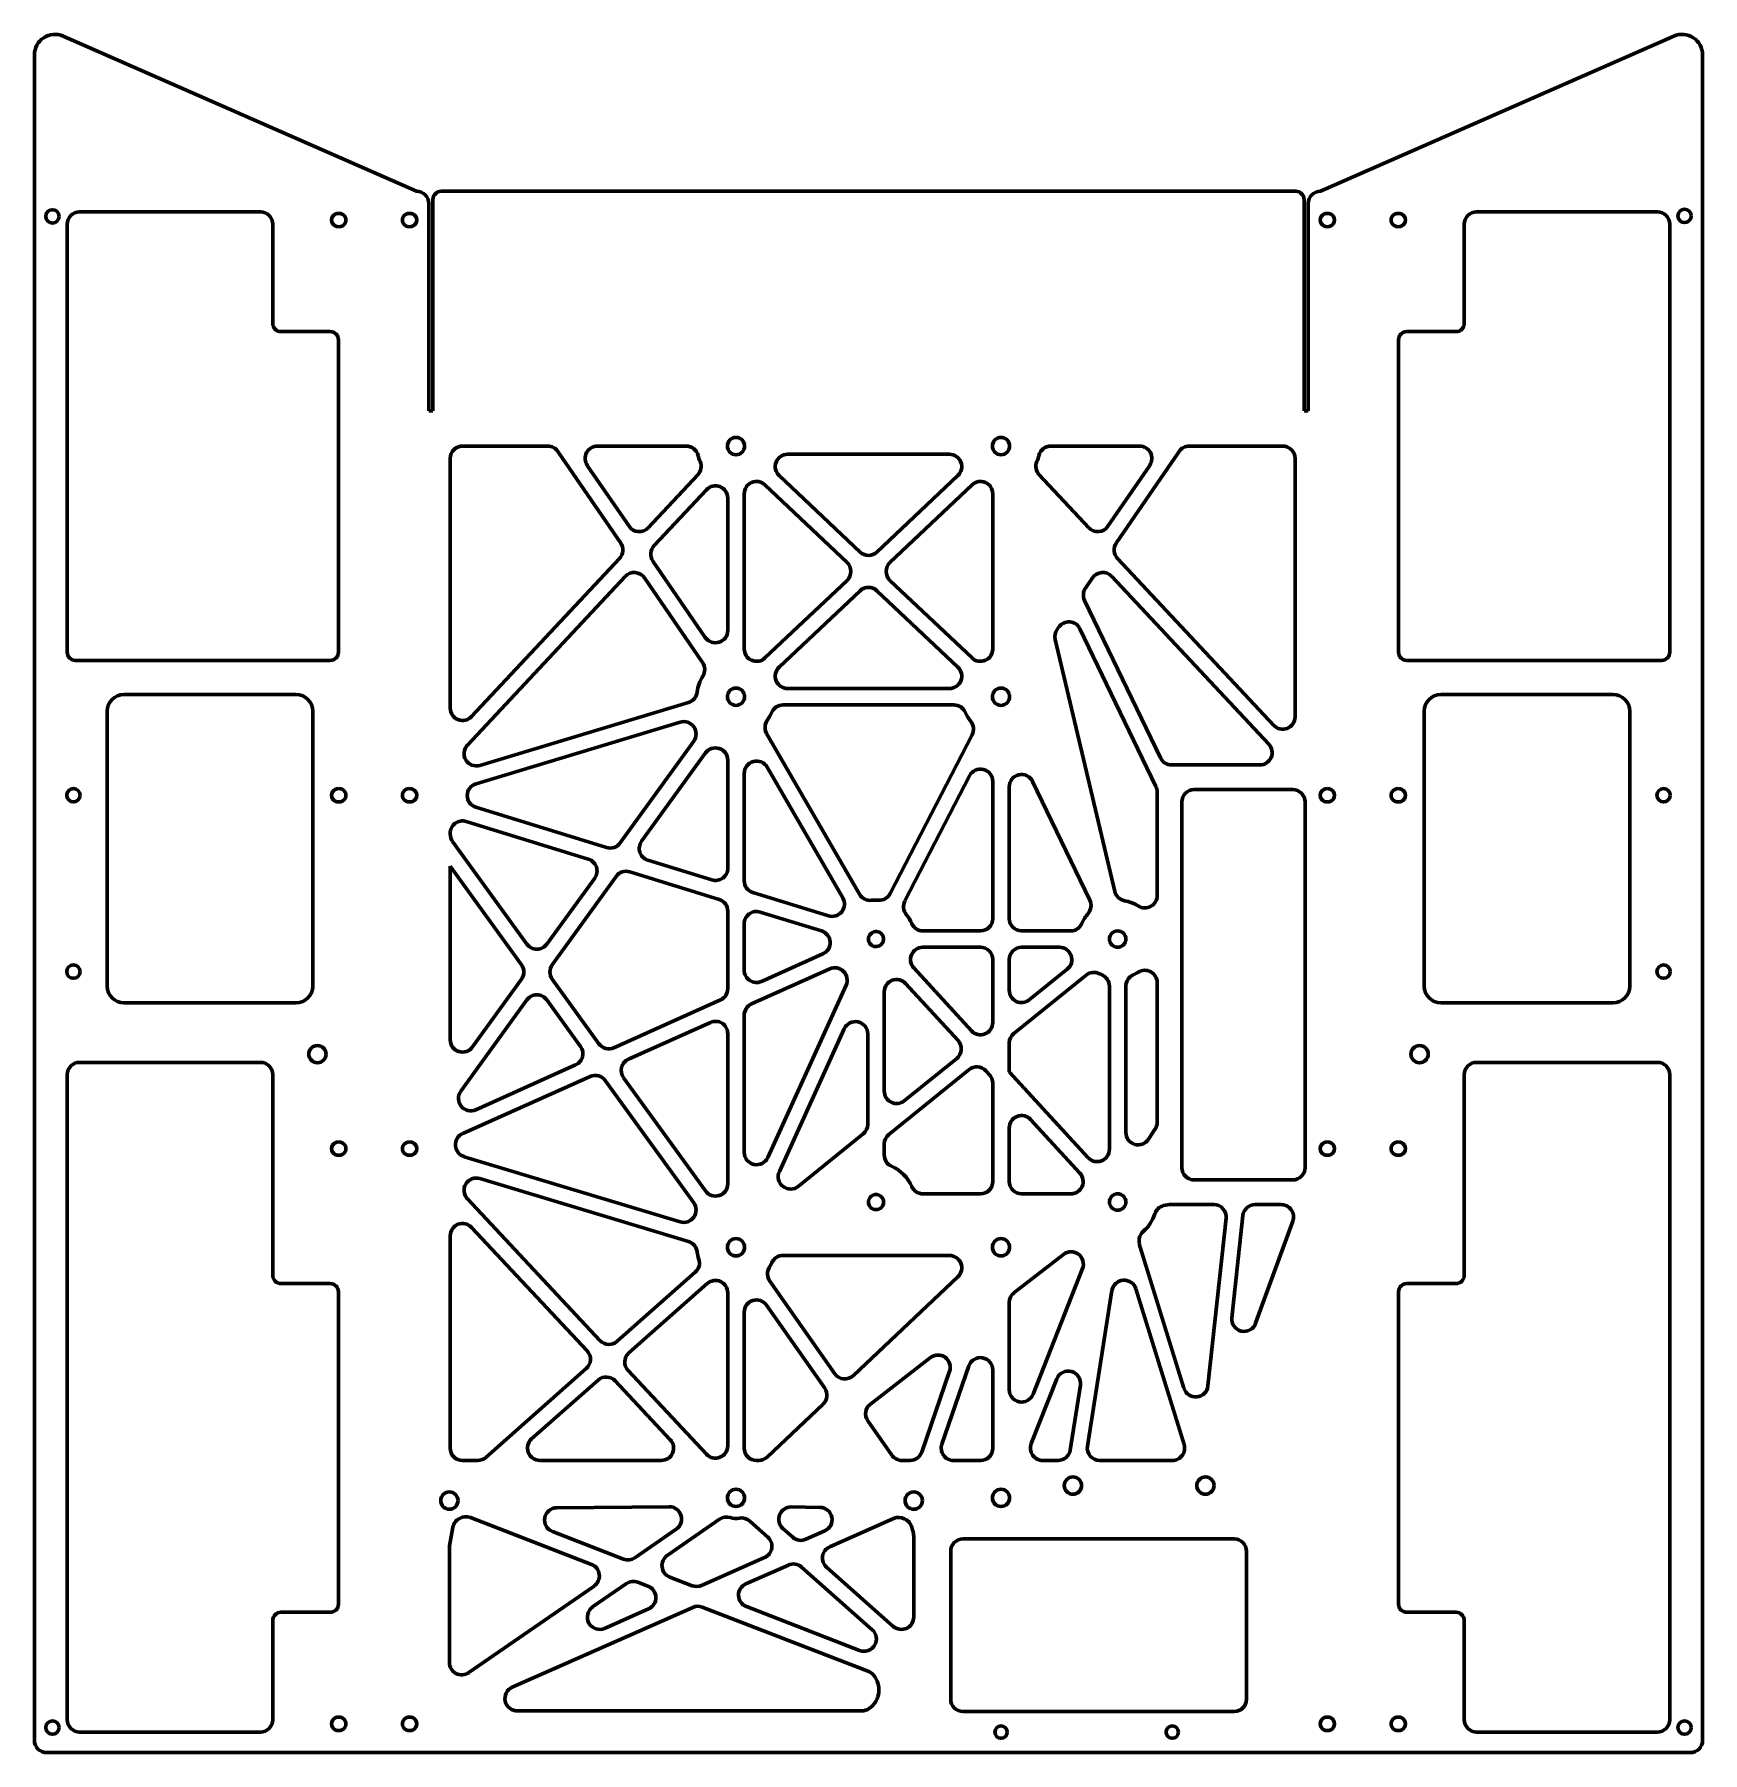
# Model space of a CAD drawing. Header units: millimetres. Extents: x 324 to 730, y -42 to 376.
import ezdxf

# ---------------------------------------------------------------- set-up
doc = ezdxf.new("R2010")
doc.units = ezdxf.units.MM
doc.linetypes.add('K5LT_BASIC', pattern=[0])
doc.layers.add('Системный слой (1)', color=251, linetype='Continuous', true_color=0x6c6c6c)

msp = doc.modelspace()

# ---------------------------------------------------------------- linework, layer by layer
at = {"layer": 'Системный слой (1)', "color": 143, "linetype": 'K5LT_BASIC', "lineweight": 60, "true_color": 0x33acca}
for p, q in [((417.15, 338.02), (331.16, 375.79)), ((723.14, 375.79), (637.15, 338.02)), ((324.15, 371.22), (324.15, -38.98)), ((730.15, -38.98), (730.15, 371.22)), ((420.15, 284.61), (420.15, 335.02)), ((421.15, 336.02), (421.15, 284.61)), ((631.15, 338.02), (423.15, 338.02)), ((633.15, 284.61), (633.15, 336.02)), ((634.15, 335.02), (634.15, 284.61)), ((335.15, 333.02), (379.15, 333.02)), ((675.15, 333.02), (719.15, 333.02)), ((332.15, 225.86), (332.15, 330.02)), ((382.15, 330.02), (382.15, 305.86)), ((672.15, 305.86), (672.15, 330.02)), ((722.15, 330.02), (722.15, 225.86)), ((384.15, 303.86), (396.15, 303.86)), ((398.15, 301.86), (398.15, 225.86)), ((656.15, 225.86), (656.15, 301.86)), ((658.15, 303.86), (670.15, 303.86)), ((421.15, 284.61), (420.15, 284.61)), ((634.15, 284.61), (633.15, 284.61)), ((425.35, 212.22), (425.35, 273.01)), ((428.35, 276.01), (449.07, 276.01)), ((451.54, 274.71), (466.84, 252.4)), ((461.19, 276.01), (482.77, 276.01)), ((507.46, 274.01), (546.84, 274.01)), ((571.54, 276.01), (593.11, 276.01)), ((587.46, 252.4), (602.76, 274.71)), ((605.23, 276.01), (627.95, 276.01)), ((630.95, 273.01), (630.95, 210.09)), ((468.89, 256.48), (458.72, 271.31)), ((485.61, 269.01), (473.55, 256.13)), ((525.09, 250.21), (505.4, 268.83)), ((548.9, 268.83), (529.21, 250.21)), ((580.75, 256.13), (568.69, 269.01)), ((595.58, 271.31), (585.41, 256.48)), ((474.96, 251.78), (487.71, 265.4)), ((496.9, 226.62), (496.9, 264.4)), ((501.96, 266.58), (521.93, 247.69)), ((532.37, 247.69), (552.34, 266.58)), ((557.4, 264.4), (557.4, 226.62)), ((492.9, 263.35), (492.9, 231.14)), ((466.55, 248.65), (430.54, 210.17)), ((487.43, 229.45), (474.68, 248.03)), ((625.76, 208.04), (587.75, 248.65)), ((429.52, 203.22), (467.97, 244.3)), ((472.63, 243.95), (486.77, 223.33)), ((521.93, 243.33), (501.96, 224.44)), ((552.34, 224.44), (532.37, 243.33)), ((579.95, 241.44), (581.67, 243.95)), ((586.33, 244.3), (624.57, 203.45)), ((505.4, 222.19), (525.09, 240.81)), ((529.21, 240.81), (548.9, 222.19)), ((598.21, 200.1), (579.72, 238.45)), ((573.03, 231.35), (573.43, 231.94)), ((578.61, 231.54), (597.1, 193.17)), ((587.09, 167.63), (572.58, 228.96)), ((396.15, 223.86), (334.15, 223.86)), ((720.15, 223.86), (658.15, 223.86)), ((345.9, 215.52), (387.9, 215.52)), ((483.35, 213.62), (432.57, 198.3)), ((546.84, 217.01), (507.46, 217.01)), ((666.4, 215.52), (708.4, 215.52)), ((341.9, 144.52), (341.9, 211.52)), ((391.9, 211.52), (391.9, 144.52)), ((506.36, 213.01), (547.94, 213.01)), ((662.4, 144.52), (662.4, 211.52)), ((712.4, 211.52), (712.4, 144.52)), ((431.64, 193.84), (481.31, 208.82)), ((524.98, 166.94), (502.36, 206.09)), ((552.37, 205.74), (532.45, 167.12)), ((484.61, 204.19), (466.7, 179.42)), ((471.93, 179.83), (487.47, 201.32)), ((492.9, 199.56), (492.9, 173.29)), ((502.5, 197.86), (520.87, 166.05)), ((622.38, 198.4), (600.91, 198.4)), ((496.9, 170.21), (496.9, 196.36)), ((536, 165.29), (551.73, 195.78)), ((557.4, 194.41), (557.4, 161.02)), ((561.4, 161.02), (561.4, 193.08)), ((567.1, 194.38), (581.01, 165.48)), ((606.4, 192.4), (630.4, 192.4)), ((597.4, 191.87), (597.4, 166.62)), ((603.4, 100.4), (603.4, 189.4)), ((633.4, 189.4), (633.4, 100.4)), ((429.24, 184.65), (458.96, 175.49)), ((463.38, 178.32), (431.62, 188.1)), ((425.35, 181.57), (425.35, 181.78)), ((444.02, 154.79), (425.92, 179.81)), ((425.35, 131.52), (425.35, 173.77)), ((425.35, 173.77), (442.71, 149.77)), ((469.05, 172.38), (490.78, 165.69)), ((489.02, 170.42), (473.48, 175.21)), ((460.51, 170.87), (448.88, 154.79)), ((450.19, 149.77), (465.74, 171.27)), ((517.39, 161.68), (499.02, 167.34)), ((492.9, 162.82), (492.9, 143.96)), ((496.9, 148.45), (496.9, 159.74)), ((500.78, 162.61), (515.71, 158.02)), ((527.15, 155.72), (527.15, 156.32)), ((554.4, 158.02), (540.43, 158.02)), ((576.32, 158.02), (564.4, 158.02)), ((516.05, 152.41), (501.13, 145.71)), ((540.36, 154.02), (554.4, 154.02)), ((557.4, 151.02), (557.4, 135.74)), ((561.4, 143.57), (561.4, 151.02)), ((564.4, 154.02), (573.63, 154.02)), ((498.67, 140.23), (517.72, 148.78)), ((552.19, 133.71), (538.15, 148.99)), ((562.52, 133.05), (580.12, 147.27)), ((575.51, 148.69), (566.29, 141.24)), ((442.71, 146.26), (430.78, 129.77)), ((461.54, 130.56), (450.19, 146.26)), ((521.68, 144.8), (502.63, 102.87)), ((530.98, 119), (530.98, 143.19)), ((536.18, 145.22), (548.94, 131.33)), ((585.78, 144.56), (585.78, 104.85)), ((589.78, 108.93), (589.78, 144.56)), ((597.4, 145.42), (597.4, 111.43)), ((387.9, 140.52), (345.9, 140.52)), ((427.93, 118.99), (444.02, 141.24)), ((448.88, 141.24), (457.09, 129.9)), ((491.13, 141.22), (465.2, 129.58)), ((708.4, 140.52), (666.4, 140.52)), ((468.73, 126.78), (488.67, 135.74)), ((496.9, 104.11), (496.9, 137.49)), ((505.46, 99.42), (521.24, 134.17)), ((492.9, 133), (492.9, 96.47)), ((526.98, 132.93), (526.98, 110.93)), ((561.4, 123.68), (561.4, 130.72)), ((335.15, 126.02), (379.15, 126.02)), ((548.62, 126.97), (535.86, 116.67)), ((675.15, 126.02), (719.15, 126.02)), ((332.15, -33.98), (332.15, 123.02)), ((382.15, 123.02), (382.15, 74.17)), ((428.39, 108.67), (459.41, 122.6)), ((455.88, 125.4), (431.59, 114.5)), ((463.07, 121.62), (484.61, 91.84)), ((487.47, 94.71), (467.52, 122.29)), ((532.09, 108.48), (551.63, 124.26)), ((555.72, 123.95), (556.61, 122.99)), ((580.57, 102.82), (561.4, 123.68)), ((672.15, 74.17), (672.15, 123.02)), ((722.15, 123.02), (722.15, -33.98)), ((557.4, 120.96), (557.4, 97.02)), ((561.4, 97.02), (561.4, 110.07)), ((566.61, 112.1), (578.6, 99.05)), ((596.92, 109.8), (595.29, 107.29)), ((525.86, 108.59), (510.07, 95.84)), ((530.98, 103.48), (530.98, 106.15)), ((481.31, 87.21), (428.75, 103.06)), ((432.57, 97.73), (483.35, 82.41)), ((630.4, 97.4), (606.4, 97.4)), ((461.8, 58.32), (429.52, 92.81)), ((554.4, 94.02), (540.43, 94.02)), ((576.39, 94.02), (564.4, 94.02)), ((600.91, 91.4), (611.18, 91.4)), ((614.16, 88.08), (609.76, 47.26)), ((615.57, 63.86), (618.26, 88.72)), ((621.24, 91.4), (627.59, 91.4)), ((425.35, 32.13), (425.35, 83.81)), ((430.54, 85.86), (458.68, 55.79)), ((630.41, 87.38), (621.37, 62.51)), ((603.91, 46.7), (593.27, 81.03)), ((506.36, 79.02), (546.84, 79.02)), ((562.56, 69.94), (574.61, 79.28)), ((579.24, 75.81), (567.19, 45.25)), ((384.15, 72.17), (396.15, 72.17)), ((484.99, 74.93), (465.98, 58.12)), ((468.84, 55.31), (487.91, 72.17)), ((518.94, 50.24), (503.12, 72.79)), ((548.9, 73.84), (523.46, 49.78)), ((658.15, 72.17), (670.15, 72.17)), ((398.15, 70.17), (398.15, -5.83)), ((492.9, 69.93), (492.9, 32.68)), ((561.4, 46.35), (561.4, 67.57)), ((580.44, 32.6), (586.4, 70.46)), ((592.23, 70.88), (603.96, 33.02)), ((656.15, -5.83), (656.15, 70.17)), ((496.9, 32.13), (496.9, 65.19)), ((502.36, 66.91), (516.51, 46.74)), ((458.48, 51.49), (434.04, 29.88)), ((487.71, 30.63), (468.63, 51.01)), ((527.61, 42.85), (542.21, 54.16)), ((546.88, 50.82), (540.11, 31.15)), ((545.01, 33.11), (551.56, 52.13)), ((557.4, 51.15), (557.4, 32.13)), ((445.16, 34.38), (461.34, 48.68)), ((465.52, 48.49), (478.91, 34.18)), ((566.76, 33.23), (572.97, 48.99)), ((578.72, 47.43), (576.24, 31.66)), ((516.11, 42.84), (502.49, 29.95)), ((532.85, 30.41), (526.99, 38.76)), ((432.05, 29.13), (428.35, 29.13)), ((476.72, 29.13), (447.15, 29.13)), ((500.43, 29.13), (499.9, 29.13)), ((537.27, 29.13), (535.31, 29.13)), ((554.4, 29.13), (547.85, 29.13)), ((573.28, 29.13), (569.55, 29.13)), ((601.09, 29.13), (583.4, 29.13)), ((451.27, 17.61), (478.63, 17.87)), ((508.35, 17.81), (515.34, 17.71)), ((425.2, 8.35), (426.01, 12.86)), ((430.25, 15.24), (459.74, 3.84)), ((478.17, 6.02), (490.9, 14.82)), ((498.25, 14.38), (502.65, 10.48)), ((508.72, 10.44), (506.31, 12.57)), ((517.72, 8.13), (533.26, 15)), ((537.72, 12.82), (538.07, 11.41)), ((467.52, 5.12), (450.22, 11.81)), ((480.36, 12.4), (470.31, 5.45)), ((516.51, 11.96), (511.93, 9.94)), ((538.16, 10.68), (538.16, -9)), ((550.15, 10.02), (616.15, 10.02)), ((425.15, -20.06), (425.15, 7.82)), ((501.87, 5.49), (486.54, -1.3)), ((547.15, -28.98), (547.15, 7.02)), ((619.15, 7.02), (619.15, -28.98)), ((484.24, -1.35), (478.8, 0.76)), ((497.3, -0.91), (507.67, 3.68)), ((510.87, 3.18), (528.06, -12.07)), ((533.17, -11.25), (516.95, 3.14)), ((460.36, -1.43), (429.86, -22.52)), ((460.02, -6.53), (468.23, -0.85)), ((471.02, -0.52), (473.48, -1.48)), ((396.15, -7.83), (384.15, -7.83)), ((440.45, -26.07), (484.37, -6.63)), ((473.61, -7.02), (462.94, -11.74)), ((486.67, -6.58), (527.2, -22.25)), ((524.99, -17.11), (497.43, -6.45)), ((670.15, -7.83), (658.15, -7.83)), ((382.15, -9.83), (382.15, -33.98)), ((672.15, -33.98), (672.15, -9.83)), ((525.55, -31.81), (441.8, -31.81)), ((616.15, -31.98), (550.15, -31.98)), ((379.15, -36.98), (335.15, -36.98)), ((719.15, -36.98), (675.15, -36.98)), ((327.15, -41.98), (727.15, -41.98))]:
    msp.add_line(p, q, dxfattribs=at)
for centre, radius in [((328.55, 331.92), 1.62), ((725.75, 332.02), 1.62), ((494.9, 276.01), 2.1), ((559.4, 276.01), 2.1), ((494.9, 215.01), 2.1), ((559.4, 215.01), 2.1), ((333.65, 191.02), 1.62), ((720.65, 191.02), 1.62), ((587.78, 156.02), 2), ((333.65, 148.1), 1.63), ((720.65, 148.1), 1.62), ((393.04, 128.02), 2.1), ((661.26, 128.02), 2.1), ((528.98, 92.02), 1.85), ((587.78, 92.02), 2), ((494.9, 81.02), 2.1), ((559.4, 81.02), 2.1), ((576.9, 23.02), 2.1), ((609.15, 23.02), 2.1), ((425.15, 19.36), 2.1), ((494.9, 20.02), 2.1), ((538.16, 19.36), 2.1), ((559.4, 20.02), 2.1), ((328.55, -35.88), 1.62), ((559.4, -36.98), 1.5), ((601.09, -36.98), 1.5), ((725.75, -35.88), 1.62)]:
    msp.add_circle(centre, radius, dxfattribs=at)
for centre, radius, start, end in [((329.15, 371.22), 5, 66.2825, 180), ((725.15, 371.22), 5, 0, 113.7175), ((417.15, 335.02), 3, 0, 90), ((423.15, 336.02), 2, 90, 180), ((631.15, 336.02), 2, 0, 90), ((637.15, 335.02), 3, 90, 180), ((335.15, 330.02), 3, 90, 180), ((379.15, 330.02), 3, 0, 90), ((398.1, 331.02), 1.62, 85.5883, 274.4117), ((398.35, 331.02), 1.63, 265.5883, 94.4117), ((415.35, 331.02), 1.63, 85.5883, 274.4117), ((415.6, 331.02), 1.62, 265.5883, 94.4117), ((638.7, 331.02), 1.62, 85.5883, 274.4117), ((638.95, 331.02), 1.62, 265.5883, 94.4117), ((655.95, 331.02), 1.62, 85.5883, 274.4117), ((656.2, 331.02), 1.62, 265.5883, 94.4117), ((675.15, 330.02), 3, 90, 180), ((719.15, 330.02), 3, 0, 90), ((384.15, 305.86), 2, 180, 270), ((670.15, 305.86), 2, 270, 0), ((396.15, 301.86), 2, 0, 90), ((658.15, 301.86), 2, 90, 180), ((428.35, 273.01), 3, 90, 180), ((449.07, 273.01), 3, 34.4389, 90), ((461.19, 273.01), 3, 90, 214.4389), ((482.77, 273.01), 3, 13.8865, 90), ((483.42, 271.06), 3, 316.8962, 23.318), ((494.9, 276.01), 9.5, 193.8865, 203.318), ((507.46, 271.01), 3, 90, 226.5975), ((546.84, 271.01), 3, 313.4025, 90), ((570.88, 271.06), 3, 156.682, 223.1038), ((559.4, 276.01), 9.5, 336.682, 346.1135), ((571.54, 273.01), 3, 90, 166.1135), ((593.11, 273.01), 3, 325.5611, 90), ((605.23, 273.01), 3, 90, 145.5611), ((627.95, 273.01), 3, 0, 90), ((489.9, 263.35), 3, 0, 136.8962), ((499.9, 264.4), 3, 46.5975, 180), ((554.4, 264.4), 3, 0, 133.4025), ((471.36, 258.18), 3, 214.4389, 316.8962), ((582.94, 258.18), 3, 223.1038, 325.5611), ((464.36, 250.7), 3, 316.8962, 34.4389), ((477.15, 249.73), 3, 136.8962, 214.4389), ((589.94, 250.7), 3, 145.5611, 223.1038), ((519.87, 245.51), 3, 313.4025, 46.5975), ((527.15, 252.39), 3, 226.5975, 313.4025), ((534.43, 245.51), 3, 133.4025, 226.5975), ((470.16, 242.25), 3, 34.4389, 136.8962), ((584.14, 242.25), 3, 43.1038, 145.5611), ((527.15, 238.63), 3, 46.5975, 133.4025), ((582.43, 239.75), 3, 145.5611, 205.7311), ((489.9, 231.14), 3, 214.4389, 0), ((575.5, 229.65), 3, 145.5611, 193.305), ((575.91, 230.24), 3, 25.7311, 145.5611), ((334.15, 225.86), 2, 180, 270), ((396.15, 225.86), 2, 270, 0), ((499.9, 226.62), 3, 180, 313.4025), ((554.4, 226.62), 3, 226.5975, 0), ((658.15, 225.86), 2, 180, 270), ((720.15, 225.86), 2, 270, 0), ((484.3, 221.63), 3, 328.0171, 34.4389), ((507.46, 220.01), 3, 133.4025, 270), ((546.84, 220.01), 3, 270, 46.5975), ((494.9, 215.01), 9.5, 148.0171, 173.207), ((345.9, 211.52), 4, 90, 180), ((387.9, 211.52), 4, 0, 90), ((482.49, 216.49), 3, 286.7852, 353.207), ((666.4, 211.52), 4, 90, 180), ((708.4, 211.52), 4, 0, 90), ((428.35, 212.22), 3, 180, 316.8962), ((504.96, 207.59), 3, 143.5914, 210.0132), ((494.9, 215.01), 9.5, 323.5914, 336.4218), ((506.36, 210.01), 3, 90, 156.4218), ((547.94, 210.01), 3, 23.5782, 90), ((559.4, 215.01), 9.5, 203.5782, 219.138), ((627.95, 210.09), 3, 223.1038, 0), ((482.18, 205.95), 3, 324.1259, 106.7852), ((549.71, 207.12), 3, 332.7162, 39.138), ((431.71, 201.17), 3, 136.8962, 286.7852), ((489.9, 199.56), 3, 0, 144.1259), ((622.38, 201.4), 3, 270, 43.1038), ((499.9, 196.36), 3, 30.0132, 180), ((554.4, 194.41), 3, 0, 152.7162), ((600.91, 201.4), 3, 205.7311, 270), ((398.1, 191.02), 1.62, 85.5883, 274.4117), ((398.35, 191.02), 1.63, 265.5883, 94.4117), ((415.35, 191.02), 1.63, 85.5883, 274.4117), ((415.6, 191.02), 1.62, 265.5883, 94.4117), ((432.5, 190.97), 3, 106.7852, 252.8818), ((564.4, 193.08), 3, 25.6889, 180), ((594.4, 191.87), 3, 0, 25.7311), ((606.4, 189.4), 3, 90, 180), ((630.4, 189.4), 3, 0, 90), ((638.7, 191.02), 1.62, 85.5883, 274.4117), ((638.95, 191.02), 1.62, 265.5883, 94.4117), ((655.95, 191.02), 1.62, 85.5883, 274.4117), ((656.2, 191.02), 1.62, 265.5883, 94.4117), ((428.35, 181.78), 3, 72.8818, 180), ((428.35, 181.57), 3, 180, 215.8741), ((474.36, 178.07), 3, 144.1259, 252.8818), ((464.27, 181.18), 3, 252.8818, 324.1259), ((458.08, 172.62), 3, 324.1259, 72.8818), ((468.17, 169.52), 3, 72.8818, 144.1259), ((489.9, 173.29), 3, 252.8818, 0), ((499.9, 170.21), 3, 180, 252.8818), ((590, 168.32), 3, 193.305, 259.7268), ((489.9, 162.82), 3, 0, 72.8818), ((518.28, 164.55), 3, 252.8818, 30.0132), ((527.57, 168.44), 3, 210.0132, 276.435), ((528.98, 156.02), 9.5, 86.2944, 96.435), ((529.78, 168.49), 3, 266.2944, 332.7162), ((538.67, 163.91), 3, 152.7162, 219.138), ((578.3, 164.18), 3, 319.267, 25.6889), ((587.78, 156.02), 9.5, 57.9945, 79.7268), ((594.4, 166.62), 3, 237.9945, 0), ((499.9, 159.74), 3, 72.8818, 180), ((528.98, 156.02), 9.5, 23.5782, 39.138), ((540.43, 161.02), 3, 203.5782, 270), ((554.4, 161.02), 3, 270, 0), ((564.4, 161.02), 3, 180, 270), ((576.32, 161.02), 3, 270, 336.4218), ((587.78, 156.02), 9.5, 139.267, 156.4218), ((446.45, 156.55), 3, 215.8741, 324.1259), ((514.82, 155.15), 3, 294.1758, 72.8818), ((528.98, 156.02), 1.85, 189.43, 170.57), ((540.36, 151.02), 3, 90, 222.5752), ((554.4, 151.02), 3, 0, 90), ((564.4, 151.02), 3, 90, 180), ((573.63, 151.02), 3, 308.9221, 90), ((440.28, 148.02), 3, 324.1259, 35.8741), ((452.62, 148.02), 3, 144.1259, 215.8741), ((499.9, 148.45), 3, 180, 294.1758), ((518.95, 146.04), 3, 335.5661, 114.1758), ((582, 144.93), 3, 62.5003, 128.9221), ((587.78, 156.02), 9.5, 242.5003, 246.4218), ((582.78, 144.56), 3, 0, 66.4218), ((592.78, 144.56), 3, 113.5782, 180), ((587.78, 156.02), 9.5, 293.5782, 302.0055), ((594.4, 145.42), 3, 0, 122.0055), ((345.9, 144.52), 4, 180, 270), ((387.9, 144.52), 4, 270, 0), ((446.45, 139.48), 3, 35.8741, 144.1259), ((489.9, 143.96), 3, 294.1758, 0), ((533.98, 143.19), 3, 42.5752, 180), ((564.4, 143.57), 3, 180, 308.9221), ((666.4, 144.52), 4, 180, 270), ((708.4, 144.52), 4, 270, 0), ((499.9, 137.49), 3, 114.1758, 180), ((489.9, 133), 3, 0, 114.1758), ((523.98, 132.93), 3, 0, 155.5661), ((554.4, 135.74), 3, 222.5752, 0), ((428.35, 131.52), 3, 180, 324.1259), ((454.65, 128.14), 3, 294.1758, 35.8741), ((463.97, 132.32), 3, 215.8741, 294.1758), ((546.73, 129.3), 3, 308.9221, 42.5752), ((564.4, 130.72), 3, 128.9221, 180), ((335.15, 123.02), 3, 90, 180), ((379.15, 123.02), 3, 0, 90), ((469.96, 124.05), 3, 114.1758, 215.8741), ((675.15, 123.02), 3, 90, 180), ((719.15, 123.02), 3, 0, 90), ((460.64, 119.86), 3, 35.8741, 114.1758), ((553.51, 121.92), 3, 42.5752, 128.9221), ((554.4, 120.96), 3, 0, 42.5752), ((430.36, 117.23), 3, 144.1259, 294.1758), ((533.98, 119), 3, 180, 308.9221), ((564.4, 110.07), 3, 42.5752, 180), ((523.98, 110.93), 3, 308.9221, 0), ((592.78, 108.93), 3, 180, 327.045), ((594.4, 111.43), 3, 327.045, 0), ((398.1, 105.02), 1.62, 85.5883, 274.4117), ((398.35, 105.02), 1.63, 265.5883, 94.4117), ((415.35, 105.02), 1.63, 85.5883, 274.4117), ((415.6, 105.02), 1.62, 265.5883, 94.4117), ((429.61, 105.94), 3, 114.1758, 253.2148), ((533.98, 106.15), 3, 128.9221, 180), ((582.78, 104.85), 3, 222.5752, 0), ((638.7, 105.02), 1.62, 85.5883, 274.4117), ((638.95, 105.02), 1.62, 265.5883, 94.4117), ((655.95, 105.02), 1.62, 85.5883, 274.4117), ((656.2, 105.02), 1.62, 265.5883, 94.4117), ((499.9, 104.11), 3, 180, 335.5661), ((533.98, 103.48), 3, 180, 246.4218), ((528.98, 92.02), 9.5, 23.5782, 66.4218), ((606.4, 100.4), 3, 180, 270), ((630.4, 100.4), 3, 270, 0), ((431.71, 94.86), 3, 73.2148, 223.1038), ((489.9, 96.47), 3, 215.8741, 0), ((508.19, 98.18), 3, 155.5661, 308.9221), ((554.4, 97.02), 3, 270, 0), ((564.4, 97.02), 3, 180, 270), ((576.39, 97.02), 3, 270, 42.5752), ((540.43, 97.02), 3, 203.5782, 270), ((482.18, 90.08), 3, 253.2148, 35.8741), ((587.78, 92.02), 9.5, 311.0263, 342.4336), ((599.69, 88.25), 3, 104.1471, 162.4336), ((600.91, 83.4), 8, 90, 104.1471), ((611.18, 88.4), 3, 353.8378, 90), ((621.24, 88.4), 3, 90, 173.8378), ((627.59, 88.4), 3, 340.0301, 90), ((428.35, 83.81), 3, 43.1038, 180), ((595.98, 82.59), 3, 131.0263, 189.3128), ((482.49, 79.54), 3, 6.793, 73.2148), ((494.9, 81.02), 9.5, 186.793, 197.9003), ((576.45, 76.91), 3, 338.4907, 127.7841), ((600.91, 83.4), 8, 189.3128, 197.2107), ((483.01, 77.18), 3, 311.4785, 17.9003), ((505.57, 74.51), 3, 148.6295, 215.0514), ((494.9, 81.02), 9.5, 328.6295, 336.4218), ((506.36, 76.02), 3, 90, 156.4218), ((546.84, 76.02), 3, 313.4025, 90), ((384.15, 74.17), 2, 180, 270), ((396.15, 70.17), 2, 0, 90), ((489.9, 69.93), 3, 0, 131.4785), ((589.37, 69.99), 3, 17.2107, 171.0441), ((658.15, 70.17), 2, 90, 180), ((670.15, 74.17), 2, 270, 0), ((499.9, 65.19), 3, 35.0514, 180), ((564.4, 67.57), 3, 127.7841, 180), ((618.55, 63.53), 3, 173.8378, 340.0301), ((456.49, 53.74), 3, 311.4785, 43.1038), ((463.99, 60.37), 3, 223.1038, 311.4785), ((470.82, 53.06), 3, 131.4785, 223.1038), ((544.04, 51.79), 3, 340.9929, 127.7841), ((521.4, 51.96), 3, 215.0514, 313.4025), ((554.4, 51.15), 3, 0, 160.9929), ((575.76, 47.89), 3, 351.0441, 158.4907), ((463.33, 46.44), 3, 43.1038, 131.4785), ((514.05, 45.02), 3, 313.4025, 35.0514), ((564.4, 46.35), 3, 180, 338.4907), ((606.77, 47.59), 3, 197.2107, 353.8378), ((529.45, 40.48), 3, 127.7841, 215.0514), ((447.15, 32.13), 3, 131.4785, 270), ((476.72, 32.13), 3, 270, 43.1038), ((428.35, 32.13), 3, 180, 270), ((432.05, 32.13), 3, 270, 311.4785), ((489.9, 32.68), 3, 223.1038, 0), ((499.9, 32.13), 3, 180, 270), ((500.43, 32.13), 3, 270, 313.4025), ((535.31, 32.13), 3, 215.0514, 270), ((537.27, 32.13), 3, 270, 340.9929), ((547.85, 32.13), 3, 160.9929, 270), ((554.4, 32.13), 3, 270, 0), ((569.55, 32.13), 3, 158.4907, 270), ((573.28, 32.13), 3, 270, 351.0441), ((583.4, 32.13), 3, 171.0441, 270), ((601.09, 32.13), 3, 270, 17.2107), ((451.3, 14.61), 3, 90.5445, 248.8563), ((478.65, 14.87), 3, 304.6634, 90.5445), ((508.3, 14.82), 3, 89.1221, 228.4275), ((515.29, 14.71), 3, 293.8699, 89.1221), ((428.96, 12.33), 3, 118.4628, 169.7806), ((425.15, 19.36), 5, 298.4628, 300.1741), ((429.17, 12.44), 3, 68.8563, 120.1741), ((492.61, 12.36), 3, 73.3456, 124.6634), ((494.9, 20.02), 5, 253.3456, 279.7453), ((496.25, 12.14), 3, 48.4275, 99.7453), ((534.47, 12.26), 3, 62.552, 113.8699), ((538.16, 19.36), 5, 242.552, 245.248), ((534.81, 12.09), 3, 13.9302, 65.248), ((500.66, 8.23), 3, 293.8699, 48.4275), ((510.71, 12.68), 3, 228.4275, 293.8699), ((535.16, 10.68), 3, 0, 13.9302), ((550.15, 7.02), 3, 90, 180), ((616.15, 7.02), 3, 0, 90), ((428.15, 7.82), 3, 169.7806, 180), ((468.6, 7.91), 3, 248.8563, 304.6634), ((479.88, 3.55), 3, 124.6634, 248.8563), ((518.94, 5.38), 3, 113.8699, 228.4275), ((458.66, 1.04), 3, 304.6634, 68.8563), ((508.88, 0.94), 3, 48.4275, 113.8699), ((469.93, -3.32), 3, 68.8563, 124.6634), ((472.4, -4.27), 3, 293.8699, 68.8563), ((485.33, 1.45), 3, 248.8563, 293.8699), ((498.51, -3.65), 3, 113.8699, 248.8563), ((384.15, -9.83), 2, 90, 180), ((396.15, -5.83), 2, 270, 0), ((461.73, -9), 3, 124.6634, 293.8699), ((485.58, -9.37), 3, 68.8563, 113.8699), ((658.15, -5.83), 2, 180, 270), ((670.15, -9.83), 2, 0, 90), ((526.07, -14.31), 3, 248.8563, 48.4275), ((535.16, -9), 3, 228.4275, 0), ((428.15, -20.06), 3, 180, 304.6634), ((524.2, -26.7), 5.5, 302.6532, 34.1839), ((526.11, -25.05), 3, 28.5478, 68.8563), ((441.67, -28.81), 3, 113.8699, 272.5486), ((550.15, -28.98), 3, 180, 270), ((616.15, -28.98), 3, 270, 0), ((398.1, -34.98), 1.62, 85.5883, 274.4117), ((398.35, -34.98), 1.63, 265.5883, 94.4117), ((415.35, -34.98), 1.63, 85.5883, 274.4117), ((415.6, -34.98), 1.62, 265.5883, 94.4117), ((525.55, -28.81), 3, 270, 302.6532), ((638.7, -34.98), 1.62, 85.5883, 274.4117), ((638.95, -34.98), 1.62, 265.5883, 94.4117), ((655.95, -34.98), 1.62, 85.5883, 274.4117), ((656.2, -34.98), 1.62, 265.5883, 94.4117), ((335.15, -33.98), 3, 180, 270), ((379.15, -33.98), 3, 270, 0), ((675.15, -33.98), 3, 180, 270), ((719.15, -33.98), 3, 270, 0), ((327.15, -38.98), 3, 180, 270), ((727.15, -38.98), 3, 270, 0)]:
    msp.add_arc(centre, radius, start, end, dxfattribs=at)

doc.saveas('drawing.dxf')
